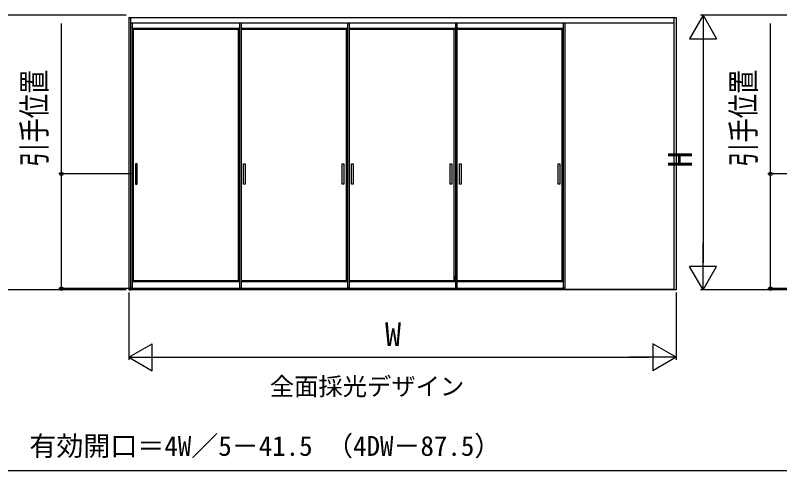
# Model space of a CAD drawing. Units: millimetres, scale not verified. Extents: x -525 to 525, y -783 to 779.
# Drawn here: x 11.4 to 294.6, y -175.1 to -6.4 of the extents above; entities that cross this region are included whole.
import ezdxf
from ezdxf.enums import TextEntityAlignment as Align

# ---------------------------------------------------------------- set-up
doc = ezdxf.new("R2010")
doc.units = ezdxf.units.MM
doc.header["$LTSCALE"] = 4
for name, color, linetype in [('0-1_USER1', 3, 'Continuous'), ('0-5_YKK_A1', 4, 'Continuous'), ('0-6_YKK_D', 6, 'Continuous')]:
    doc.layers.add(name, color=color, linetype=linetype)
doc.styles.add('ＭＳ ゴシック', font='')
doc.styles.get('ＭＳ ゴシック').set_extended_font_data('MS Gothic')

msp = doc.modelspace()

# ---------------------------------------------------------------- linework, layer by layer
at = {"layer": '0-5_YKK_A1'}
for p, q in [((53.53, -7.2), (53.53, -108.05)), ((53.53, -7.2), (256.205, -7.2)), ((54.28, -108.05), (54.28, -7.2)), ((255.455, -108.05), (255.455, -7.2)), ((54.28, -9.15), (255.455, -9.15)), ((94.505, -9.15), (94.505, -107.45)), ((95.105, -9.15), (95.105, -107.45)), ((134.48, -9.15), (134.48, -107.45)), ((135.08, -9.15), (135.08, -107.45)), ((174.455, -9.15), (174.455, -107.45)), ((175.055, -9.15), (175.055, -107.45)), ((214.43, -9.15), (214.43, -107.45)), ((215.03, -9.15), (215.03, -107.45)), ((94.505, -11.65), (54.73, -11.65)), ((55.13, -11.65), (55.13, -104.75)), ((94.505, -11.65), (75.042, -11.65)), ((94.505, -11.65), (89.09, -11.65)), ((94.105, -104.75), (94.105, -11.65)), ((134.48, -11.65), (95.105, -11.65)), ((134.48, -11.65), (115.017, -11.65)), ((134.48, -11.65), (129.065, -11.65)), ((134.08, -104.75), (134.08, -11.65)), ((174.455, -11.65), (135.08, -11.65)), ((174.455, -11.65), (154.992, -11.65)), ((174.455, -11.65), (169.04, -11.65)), ((174.055, -104.75), (174.055, -11.65)), ((214.43, -11.65), (175.055, -11.65)), ((214.43, -11.65), (194.967, -11.65)), ((214.43, -11.65), (209.015, -11.65)), ((214.03, -104.75), (214.03, -11.65)), ((94.105, -82.187), (94.105, -102.912)), ((94.105, -104.75), (54.73, -104.75)), ((94.505, -104.75), (75.042, -104.75)), ((94.505, -104.75), (89.09, -104.75)), ((94.105, -103.012), (94.105, -104.75)), ((94.105, -104.75), (94.505, -104.75)), ((134.08, -104.75), (95.105, -104.75)), ((134.48, -104.75), (115.017, -104.75)), ((134.48, -104.75), (129.065, -104.75)), ((134.08, -103.012), (134.08, -104.75)), ((134.08, -104.75), (134.48, -104.75)), ((174.055, -104.75), (135.08, -104.75)), ((174.455, -104.75), (154.992, -104.75)), ((174.455, -104.75), (169.04, -104.75)), ((174.055, -103.012), (174.055, -104.75)), ((174.055, -104.75), (174.455, -104.75)), ((214.03, -104.75), (175.055, -104.75)), ((214.43, -104.75), (194.967, -104.75)), ((214.43, -104.75), (209.015, -104.75)), ((214.03, -103.012), (214.03, -104.75)), ((214.03, -104.75), (214.43, -104.75)), ((54.73, -107.45), (54.28, -107.45)), ((94.505, -105.15), (54.73, -105.15)), ((94.505, -107.45), (95.105, -107.45)), ((134.48, -105.15), (95.105, -105.15)), ((134.48, -107.45), (135.08, -107.45)), ((174.455, -105.15), (135.08, -105.15)), ((174.455, -107.45), (175.055, -107.45)), ((214.43, -105.15), (175.055, -105.15)), ((214.43, -107.45), (215.03, -107.45)), ((53.53, -108.05), (54.28, -108.05)), ((54.28, -107.85), (255.455, -107.85)), ((94.82, -107.65), (54.415, -107.65)), ((134.795, -107.65), (94.39, -107.65)), ((174.77, -107.65), (134.365, -107.65)), ((135.08, -108.05), (134.93, -108.05)), ((214.745, -107.65), (174.34, -107.65))]:
    msp.add_line(p, q, dxfattribs=at)
for points in [[(256.205, -7.2), (256.205, -108.05), (54.28, -108.05)], [(54.73, -9.15), (54.73, -105.15), (54.73, -107.59)], [(94.505, -11.25), (89.09, -11.25), (54.73, -11.25)], [(134.48, -11.25), (129.065, -11.25), (95.105, -11.25)], [(174.455, -11.25), (169.04, -11.25), (135.08, -11.25)], [(214.43, -11.25), (209.015, -11.25), (175.055, -11.25)], [(54.28, -107.45), (54.73, -107.45), (54.73, -107.65), (54.28, -107.65)]]:
    msp.add_lwpolyline(points, dxfattribs=at)
for points in [[(56.655, -61.4), (56.005, -61.4), (56.005, -68.9), (56.655, -68.9)], [(95.98, -61.4), (96.63, -61.4), (96.63, -68.9), (95.98, -68.9)], [(132.555, -61.4), (133.205, -61.4), (133.205, -68.9), (132.555, -68.9)], [(135.955, -61.4), (136.605, -61.4), (136.605, -68.9), (135.955, -68.9)], [(172.53, -61.4), (173.18, -61.4), (173.18, -68.9), (172.53, -68.9)], [(175.93, -61.4), (176.58, -61.4), (176.58, -68.9), (175.93, -68.9)], [(212.505, -61.4), (213.155, -61.4), (213.155, -68.9), (212.505, -68.9)], [(95.105, -107.45), (94.505, -107.45), (94.505, -107.65), (95.105, -107.65)], [(135.08, -107.45), (134.48, -107.45), (134.48, -107.65), (135.08, -107.65)], [(175.055, -107.45), (174.455, -107.45), (174.455, -107.65), (175.055, -107.65)], [(215.03, -107.45), (214.43, -107.45), (214.43, -107.65), (215.03, -107.65)]]:
    msp.add_lwpolyline(points, close=True, dxfattribs=at)
at = {"layer": '0-6_YKK_D'}
for p, q in [((52.53, -6.4), (2.53, -6.4)), ((266.205, -6.4), (261.205, -15.06)), ((315.205, -6.4), (265.205, -6.4)), ((266.205, -6.4), (271.205, -15.06)), ((266.205, -6.4), (266.205, -23.72)), ((261.205, -15.06), (271.205, -15.06)), ((266.205, -16.4), (266.205, -98.05)), ((55.33, -65.15), (27.53, -65.15)), ((318.005, -65.15), (290.205, -65.15)), ((266.205, -108.05), (266.205, -90.729)), ((266.205, -108.05), (261.205, -99.39)), ((271.205, -99.39), (261.205, -99.39)), ((266.205, -108.05), (271.205, -99.39)), ((52.53, -108.05), (2.53, -108.05)), ((53.88, -107.65), (27.53, -107.65)), ((53.53, -109.05), (53.53, -134.05)), ((256.205, -109.05), (256.205, -134.05)), ((315.205, -108.05), (265.205, -108.05)), ((316.555, -107.65), (290.205, -107.65)), ((53.53, -133.05), (62.19, -128.05)), ((62.19, -138.05), (62.19, -128.05)), ((256.205, -133.05), (247.545, -128.05)), ((247.545, -128.05), (247.545, -138.05)), ((53.53, -133.05), (62.19, -138.05)), ((53.53, -133.05), (70.85, -133.05)), ((63.53, -133.05), (246.205, -133.05)), ((256.205, -133.05), (238.884, -133.05)), ((256.205, -133.05), (247.545, -138.05)), ((331.601, -175.092), (-62.399, -175.092))]:
    msp.add_line(p, q, dxfattribs=at)
for points in [[(28.53, -107.65), (28.53, -65.15), (28.53, -9.435)], [(291.205, -107.65), (291.205, -65.15), (291.205, -9.435)]]:
    msp.add_lwpolyline(points, dxfattribs=at)
for centre in [(28.53, -65.15), (291.205, -65.15), (28.53, -107.65), (291.205, -107.65)]:
    msp.add_circle(centre, 0.637, dxfattribs=at)

# ---------------------------------------------------------------- texts
at = {"layer": '0-1_USER1', "style": 'ＭＳ ゴシック'}
msp.add_text('全面採光デザイン', height=6.598, dxfattribs=at).set_placement((105.741, -149.135), align=Align.BOTTOM_LEFT)
at = {"layer": '0-6_YKK_D', "style": 'ＭＳ ゴシック', "width": 0.75}
for p in [(25.53, -62.532), (288.205, -62.532)]:
    msp.add_text('引手位置', height=8.798, rotation=90, dxfattribs=at).set_placement(p, align=Align.BOTTOM_LEFT)
at = {"layer": '0-6_YKK_D', "style": 'ＭＳ ゴシック'}
msp.add_text('H', height=8.798, rotation=90, dxfattribs=at).set_placement((264.705, -62.816), align=Align.BOTTOM_LEFT)
for s, height, p in [('W', 8.798, (148.39, -131.55)), ('有効開口＝4W／5－41.5 （4DW－87.5）', 7.331, (16.675, -171.786))]:
    msp.add_text(s, height=height, dxfattribs=at).set_placement(p, align=Align.BOTTOM_LEFT)

doc.saveas('drawing.dxf')
